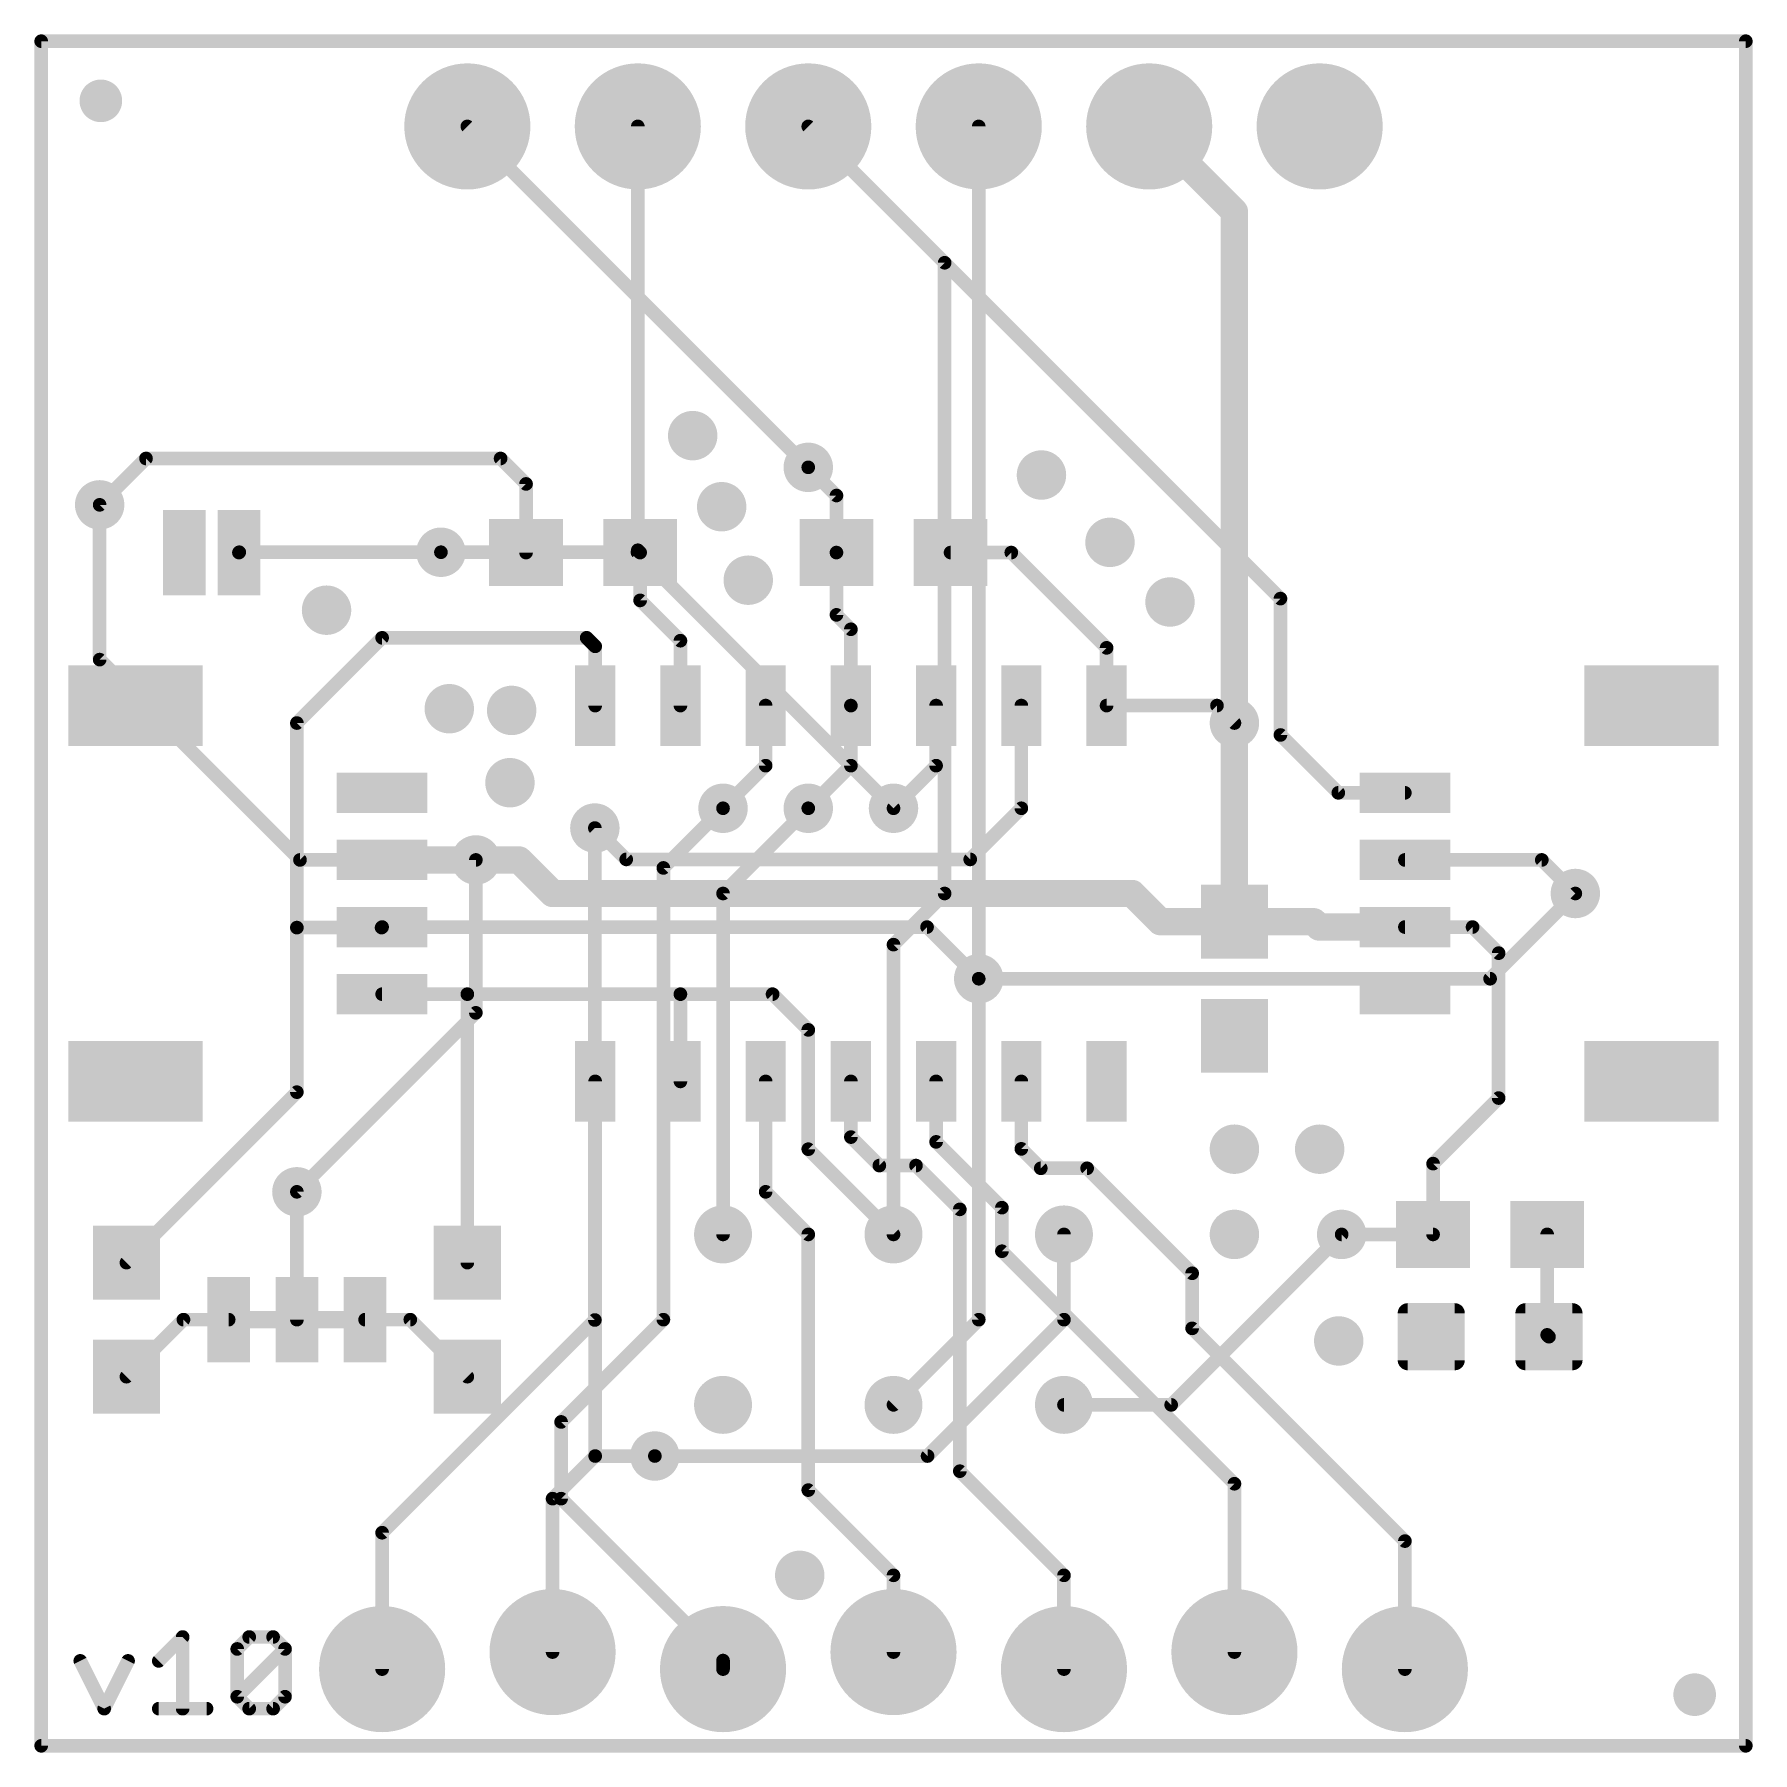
# Model space of a CAD drawing. Extents: x -0.1 to 25.5, y -0.1 to 25.5.
import ezdxf

# ---------------------------------------------------------------- set-up
doc = ezdxf.new("R2010")
doc.units = 0
for name, color, linetype in [('1', 12, 'CONTINUOUS'), ('16', 132, 'CONTINUOUS'), ('17', 110, 'CONTINUOUS'), ('18', 110, 'CONTINUOUS')]:
    doc.layers.add(name, color=color, linetype=linetype)

# ---------------------------------------------------------------- blocks, each defined once
blk = doc.blocks.new('RECT')
blk.add_solid([(-0.5, -0.5), (0.5, -0.5), (-0.5, 0.5), (0.5, 0.5)])
blk = doc.blocks.new('RECT160000X160000R30')
at = {"const_width": 0.15}
blk.add_lwpolyline([(0.425, -0.35), (0.425, 0.35, 0.4142), (0.35, 0.425), (-0.35, 0.425, 0.4142), (-0.425, 0.35), (-0.425, -0.35, 0.4142), (-0.35, -0.425), (0.35, -0.425, 0.4142)], format="xyb", close=True, dxfattribs=at)
blk.add_solid([(-0.3754, -0.3754), (0.3754, -0.3754), (-0.3754, 0.3754), (0.3754, 0.3754)])
blk = doc.blocks.new('ROUNDP')
at = {"const_width": 0.5}
blk.add_lwpolyline([(0, -0.25, 1), (0, 0.25, 1), (0, -0.25)], format="xyb", dxfattribs=at)
blk = doc.blocks.new('PIE')
at = {"const_width": 0.5}
blk.add_lwpolyline([(0, -0.25, 1), (0, 0.25, 1), (0, -0.25)], format="xyb", dxfattribs=at)
blk = doc.blocks.new('ROUNDV')
at = {"const_width": 0.5}
blk.add_lwpolyline([(0, -0.25, 1), (0, 0.25, 1), (0, -0.25)], format="xyb", dxfattribs=at)

msp = doc.modelspace()

# ---------------------------------------------------------------- linework, layer by layer
at = {"layer": '1'}
for points, const_width in [([(0, 0), (0, 25.4)], 0.2032), ([(0, 25.4), (25.4, 25.4)], 0.2032), ([(25.4, 25.4), (25.4, 0)], 0.2032), ([(8.89, 17.8147), (8.89, 24.13)], 0.2032), ([(18.4658, 17.0942), (11.43, 24.13)], 0.2032), ([(0.8712, 18.4912), (1.5621, 19.1821)], 0.2032), ([(1.5621, 19.1821), (6.8453, 19.1821)], 0.2032), ([(6.8453, 19.1821), (7.2247, 18.8027)], 0.2032), ([(11.85, 18.63), (11.43, 19.05)], 0.2032), ([(7.2247, 18.8027), (7.2247, 17.78)], 0.2032), ([(11.85, 17.78), (11.85, 18.63)], 0.2032), ([(2.9464, 17.78), (2.9515, 17.7851)], 0.2032), ([(5.9563, 17.7851), (2.9515, 17.7851)], 0.2032), ([(8.9247, 17.78), (8.89, 17.8147)], 0.2032), ([(8.9247, 17.0672), (8.9247, 17.78)], 0.2032), ([(11.85, 17.78), (11.85, 16.852)], 0.2032), ([(13.55, 17.78), (14.4551, 17.78)], 0.2032), ([(14.4551, 17.78), (15.875, 16.3601)], 0.2032), ([(9.525, 16.4668), (8.9247, 17.0672)], 0.2032), ([(18.4658, 15.0622), (18.4658, 17.0942)], 0.2032), ([(12.065, 16.637), (11.85, 16.852)], 0.2032), ([(12.065, 15.5), (12.065, 16.637)], 0.2032), ([(5.08, 16.51), (3.81, 15.24)], 0.2032), ([(8.128, 16.51), (5.08, 16.51)], 0.2032), ([(8.255, 16.383), (8.128, 16.51)], 0.2032), ([(8.255, 15.5), (8.255, 16.383)], 0.2032), ([(9.525, 15.5), (9.525, 16.4668)], 0.2032), ([(15.875, 16.3601), (15.875, 15.5)], 0.2032), ([(10.795, 15.5), (10.795, 14.605)], 0.2032), ([(12.065, 15.5), (12.065, 14.605)], 0.2032), ([(13.335, 15.5), (13.335, 14.605)], 0.2032), ([(14.605, 15.5), (14.605, 13.97)], 0.2032), ([(15.875, 15.5), (17.52, 15.5)], 0.2032), ([(17.52, 15.5), (17.78, 15.24)], 0.2032), ([(17.78, 15.24), (17.78, 12.28)], 0.4064), ([(3.81, 15.24), (3.81, 12.192)], 0.2032), ([(19.328, 14.2), (18.4658, 15.0622)], 0.2032), ([(10.795, 14.605), (10.16, 13.97)], 0.2032), ([(12.065, 14.605), (11.43, 13.97)], 0.2032), ([(13.335, 14.605), (12.7, 13.97)], 0.2032), ([(20.32, 14.2), (19.328, 14.2)], 0.2032), ([(13.843, 13.208), (14.605, 13.97)], 0.2032), ([(8.2499, 13.6754), (8.7173, 13.208)], 0.2032), ([(5.08, 13.2), (6.477, 13.2)], 0.4064), ([(6.477, 13.2), (7.12, 13.2)], 0.4064), ([(7.62, 12.7), (7.12, 13.2)], 0.4064), ([(13.843, 13.208), (8.7173, 13.208)], 0.2032), ([(20.32, 13.2), (22.36, 13.2)], 0.2032), ([(22.36, 13.2), (22.86, 12.7)], 0.2032), ([(16.256, 12.7), (7.62, 12.7)], 0.4064), ([(16.676, 12.28), (16.256, 12.7)], 0.4064), ([(3.81, 12.192), (5.072, 12.192)], 0.2032), ([(3.81, 9.74), (3.81, 12.192)], 0.2032), ([(5.072, 12.192), (5.08, 12.2)], 0.2032), ([(5.08, 12.2), (13.2, 12.2)], 0.2032), ([(13.2, 12.2), (13.97, 11.43)], 0.2032), ([(17.78, 12.28), (16.676, 12.28)], 0.4064), ([(18.962, 12.28), (17.78, 12.28)], 0.4064), ([(19.042, 12.2), (18.962, 12.28)], 0.4064), ([(20.32, 12.2), (19.042, 12.2)], 0.4064), ([(20.32, 12.2), (21.328, 12.2)], 0.2032), ([(21.328, 12.2), (21.717, 11.811)], 0.2032), ([(21.717, 11.811), (21.717, 9.652)], 0.2032), ([(5.08, 11.2), (6.35, 11.2)], 0.2032), ([(6.35, 11.2), (9.525, 11.2)], 0.2032), ([(6.35, 7.2), (6.35, 11.2)], 0.2032), ([(9.525, 11.2), (10.898, 11.2)], 0.2032), ([(9.525, 9.9), (9.525, 11.2)], 0.2032), ([(10.898, 11.2), (11.43, 10.668)], 0.2032), ([(11.43, 10.668), (11.43, 8.89)], 0.2032), ([(8.255, 4.318), (8.255, 9.9)], 0.2032), ([(10.795, 8.255), (10.795, 9.9)], 0.2032), ([(12.065, 9.0703), (12.065, 9.9)], 0.2032), ([(13.335, 8.9992), (13.335, 9.9)], 0.2032), ([(14.605, 8.8951), (14.605, 9.9)], 0.2032), ([(1.27, 7.2), (3.81, 9.74)], 0.2032), ([(21.717, 9.652), (20.74, 8.675)], 0.2032), ([(11.43, 8.89), (12.7, 7.62)], 0.2032), ([(12.4892, 8.6462), (12.065, 9.0703)], 0.2032), ([(14.3154, 8.0188), (13.335, 8.9992)], 0.2032), ([(14.8946, 8.6055), (14.605, 8.8951)], 0.2032), ([(13.0353, 8.6462), (12.4892, 8.6462)], 0.2032), ([(13.6881, 7.9934), (13.0353, 8.6462)], 0.2032), ([(15.5854, 8.6055), (14.8946, 8.6055)], 0.2032), ([(17.1501, 7.0409), (15.5854, 8.6055)], 0.2032), ([(20.74, 7.62), (20.74, 8.675)], 0.2032), ([(3.81, 6.35), (3.81, 8.255)], 0.2032), ([(11.43, 7.62), (10.795, 8.255)], 0.2032), ([(13.6881, 4.0919), (13.6881, 7.9934)], 0.2032), ([(14.3154, 8.0188), (14.3154, 7.3696)], 0.2032), ([(11.43, 7.62), (11.43, 3.81)], 0.2032), ([(19.3777, 7.62), (20.74, 7.62)], 0.2032), ([(22.44, 7.62), (22.44, 6.123)], 0.2032), ([(14.3154, 7.3696), (17.78, 3.905)], 0.2032), ([(17.1501, 6.2205), (17.1501, 7.0409)], 0.2032), ([(2.12, 6.35), (1.27, 5.5)], 0.2032), ([(2.794, 6.35), (2.12, 6.35)], 0.2032), ([(4.826, 6.35), (5.5, 6.35)], 0.2032), ([(5.5, 6.35), (6.35, 5.5)], 0.2032), ([(20.32, 3.0505), (17.1501, 6.2205)], 0.2032), ([(22.44, 6.123), (22.467, 6.096)], 0.2032), ([(7.62, 3.683), (8.255, 4.318)], 0.2032), ([(8.255, 4.318), (9.144, 4.318)], 0.2032), ([(13.6881, 4.0919), (15.24, 2.54)], 0.2032), ([(11.43, 3.81), (12.7, 2.54)], 0.2032), ([(17.78, 3.905), (17.78, 1.397)], 0.2032), ([(7.62, 1.397), (7.62, 3.683)], 0.2032), ([(20.32, 1.143), (20.32, 3.0505)], 0.2032), ([(12.7, 2.54), (12.7, 1.397)], 0.2032), ([(15.24, 2.54), (15.24, 1.143)], 0.2032), ([(1.7521, 1.2655), (2.108, 1.6214)], 0.2032), ([(2.108, 1.6214), (2.108, 0.5537)], 0.2032), ([(2.9215, 1.4435), (3.0994, 1.6214)], 0.2032), ([(2.9215, 0.7317), (2.9215, 1.4435)], 0.2032), ([(2.9215, 0.7317), (3.6333, 1.4435)], 0.2032), ([(3.0994, 1.6214), (3.4554, 1.6214)], 0.2032), ([(3.4554, 1.6214), (3.6333, 1.4435)], 0.2032), ([(3.6333, 1.4435), (3.6333, 0.7317)], 0.2032), ([(0.5827, 1.2655), (0.9386, 0.5537)], 0.2032), ([(0.9386, 0.5537), (1.2945, 1.2655)], 0.2032), ([(3.0994, 0.5537), (2.9215, 0.7317)], 0.2032), ([(3.6333, 0.7317), (3.4554, 0.5537)], 0.2032), ([(1.7521, 0.5537), (2.4639, 0.5537)], 0.2032), ([(3.4554, 0.5537), (3.0994, 0.5537)], 0.2032), ([(25.4, 0), (0, 0)], 0.2032)]:
    msp.add_lwpolyline(points, dxfattribs=dict(at, const_width=const_width))
for points, const_width in [([(0.0508, 25.4, 1), (-0.0508, 25.4)], 0.1016), ([(0, 25.4508, 1), (0, 25.3492)], 0.1016), ([(25.4508, 25.4, 1), (25.3492, 25.4)], 0.1016), ([(25.4, 25.3492, 1), (25.4, 25.4508)], 0.1016), ([(8.9408, 24.13, 1), (8.8392, 24.13)], 0.1016), ([(11.4659, 24.1659, 1), (11.3941, 24.0941)], 0.1016), ([(1.5621, 19.2329, 1), (1.5621, 19.1313)], 0.1016), ([(1.598, 19.1462, 1), (1.5262, 19.218)], 0.1016), ([(6.8812, 19.218, 1), (6.8094, 19.1462)], 0.1016), ([(6.8453, 19.1313, 1), (6.8453, 19.2329)], 0.1016), ([(11.4659, 19.0859, 1), (11.3941, 19.0141)], 0.1016), ([(7.2755, 18.8027, 1), (7.1739, 18.8027)], 0.1016), ([(7.1887, 18.7668, 1), (7.2606, 18.8386)], 0.1016), ([(11.9008, 18.63, 1), (11.7992, 18.63)], 0.1016), ([(11.8141, 18.5941, 1), (11.8859, 18.6659)], 0.1016), ([(0.8353, 18.5271, 1), (0.9071, 18.4553)], 0.1016), ([(2.9105, 17.8159, 1), (2.9823, 17.7441)], 0.1016), ([(2.9515, 17.8359, 1), (2.9515, 17.7343)], 0.1016), ([(2.9874, 17.7492, 1), (2.9156, 17.821)], 0.1016), ([(5.9563, 17.7343, 1), (5.9563, 17.8359)], 0.1016), ([(7.1739, 17.78, 1), (7.2755, 17.78)], 0.1016), ([(8.9259, 17.8506, 1), (8.8541, 17.7787)], 0.1016), ([(8.8392, 17.8147, 1), (8.9408, 17.8147)], 0.1016), ([(8.9755, 17.78, 1), (8.8739, 17.78)], 0.1016), ([(8.8887, 17.7441, 1), (8.9606, 17.8159)], 0.1016), ([(11.9008, 17.78, 1), (11.7992, 17.78)], 0.1016), ([(11.7992, 17.78, 1), (11.9008, 17.78)], 0.1016), ([(13.55, 17.8308, 1), (13.55, 17.7292)], 0.1016), ([(14.4911, 17.8159, 1), (14.4192, 17.7441)], 0.1016), ([(14.4551, 17.7292, 1), (14.4551, 17.8308)], 0.1016), ([(8.9606, 17.1031, 1), (8.8887, 17.0312)], 0.1016), ([(18.5166, 17.0942, 1), (18.415, 17.0942)], 0.1016), ([(18.4299, 17.0583, 1), (18.5017, 17.1301)], 0.1016), ([(8.8739, 17.0672, 1), (8.9755, 17.0672)], 0.1016), ([(11.8859, 16.8879, 1), (11.8141, 16.8161)], 0.1016), ([(11.7992, 16.852, 1), (11.9008, 16.852)], 0.1016), ([(12.1158, 16.637, 1), (12.0142, 16.637)], 0.1016), ([(12.0291, 16.6011, 1), (12.1009, 16.6729)], 0.1016), ([(5.08, 16.5608, 1), (5.08, 16.4592)], 0.1016), ([(5.1159, 16.4741, 1), (5.0441, 16.5459)], 0.1016), ([(8.1639, 16.5459, 1), (8.0921, 16.4741)], 0.1016), ([(8.128, 16.4592, 1), (8.128, 16.5608)], 0.1016), ([(8.3058, 16.383, 1), (8.2042, 16.383)], 0.1016), ([(8.2191, 16.3471, 1), (8.2909, 16.4189)], 0.1016), ([(9.5758, 16.4668, 1), (9.4742, 16.4668)], 0.1016), ([(9.4891, 16.4309, 1), (9.5609, 16.5027)], 0.1016), ([(15.9258, 16.3601, 1), (15.8242, 16.3601)], 0.1016), ([(15.8391, 16.3242, 1), (15.9109, 16.3961)], 0.1016), ([(8.2042, 15.5, 1), (8.3058, 15.5)], 0.1016), ([(9.4742, 15.5, 1), (9.5758, 15.5)], 0.1016), ([(10.8458, 15.5, 1), (10.7442, 15.5)], 0.1016), ([(12.1158, 15.5, 1), (12.0142, 15.5)], 0.1016), ([(12.0142, 15.5, 1), (12.1158, 15.5)], 0.1016), ([(13.3858, 15.5, 1), (13.2842, 15.5)], 0.1016), ([(14.6558, 15.5, 1), (14.5542, 15.5)], 0.1016), ([(15.875, 15.5508, 1), (15.875, 15.4492)], 0.1016), ([(15.8242, 15.5, 1), (15.9258, 15.5)], 0.1016), ([(17.5559, 15.5359, 1), (17.4841, 15.4641)], 0.1016), ([(17.52, 15.4492, 1), (17.52, 15.5508)], 0.1016), ([(17.8816, 15.24, 1), (17.6784, 15.24)], 0.2032), ([(3.8608, 15.24, 1), (3.7592, 15.24)], 0.1016), ([(3.7741, 15.2759, 1), (3.8459, 15.2041)], 0.1016), ([(17.7441, 15.2041, 1), (17.8159, 15.2759)], 0.1016), ([(18.5017, 15.0981, 1), (18.4299, 15.0263)], 0.1016), ([(18.415, 15.0622, 1), (18.5166, 15.0622)], 0.1016), ([(10.7442, 14.605, 1), (10.8458, 14.605)], 0.1016), ([(10.8309, 14.5691, 1), (10.7591, 14.6409)], 0.1016), ([(12.0142, 14.605, 1), (12.1158, 14.605)], 0.1016), ([(12.1009, 14.5691, 1), (12.0291, 14.6409)], 0.1016), ([(13.2842, 14.605, 1), (13.3858, 14.605)], 0.1016), ([(13.3709, 14.5691, 1), (13.2991, 14.6409)], 0.1016), ([(19.328, 14.2508, 1), (19.328, 14.1492)], 0.1016), ([(19.2921, 14.1641, 1), (19.3639, 14.2359)], 0.1016), ([(20.32, 14.1492, 1), (20.32, 14.2508)], 0.1016), ([(10.1241, 14.0059, 1), (10.1959, 13.9341)], 0.1016), ([(11.3941, 14.0059, 1), (11.4659, 13.9341)], 0.1016), ([(12.6641, 14.0059, 1), (12.7359, 13.9341)], 0.1016), ([(14.5542, 13.97, 1), (14.6558, 13.97)], 0.1016), ([(14.6409, 13.9341, 1), (14.5691, 14.0059)], 0.1016), ([(8.2858, 13.7113, 1), (8.214, 13.6394)], 0.1016), ([(5.08, 13.3016, 1), (5.08, 13.0984)], 0.2032), ([(6.477, 13.3016, 1), (6.477, 13.0984)], 0.2032), ([(6.477, 13.0984, 1), (6.477, 13.3016)], 0.2032), ([(7.1918, 13.2718, 1), (7.0482, 13.1282)], 0.2032), ([(7.12, 13.0984, 1), (7.12, 13.3016)], 0.2032), ([(8.7173, 13.2588, 1), (8.7173, 13.1572)], 0.1016), ([(8.6814, 13.1721, 1), (8.7532, 13.2439)], 0.1016), ([(13.8071, 13.2439, 1), (13.8789, 13.1721)], 0.1016), ([(13.843, 13.1572, 1), (13.843, 13.2588)], 0.1016), ([(20.32, 13.2508, 1), (20.32, 13.1492)], 0.1016), ([(22.3959, 13.2359, 1), (22.3241, 13.1641)], 0.1016), ([(22.36, 13.1492, 1), (22.36, 13.2508)], 0.1016), ([(7.62, 12.8016, 1), (7.62, 12.5984)], 0.2032), ([(7.5482, 12.6282, 1), (7.6918, 12.7718)], 0.2032), ([(16.3278, 12.7718, 1), (16.1842, 12.6282)], 0.2032), ([(16.256, 12.5984, 1), (16.256, 12.8016)], 0.2032), ([(22.8241, 12.6641, 1), (22.8959, 12.7359)], 0.1016), ([(3.81, 12.2428, 1), (3.81, 12.1412)], 0.1016), ([(3.8608, 12.192, 1), (3.7592, 12.192)], 0.1016), ([(5.08, 12.2508, 1), (5.08, 12.1492)], 0.1016), ([(5.1159, 12.1641, 1), (5.0441, 12.2359)], 0.1016), ([(5.072, 12.1412, 1), (5.072, 12.2428)], 0.1016), ([(13.2359, 12.2359, 1), (13.1641, 12.1641)], 0.1016), ([(13.2, 12.1492, 1), (13.2, 12.2508)], 0.1016), ([(16.676, 12.3816, 1), (16.676, 12.1784)], 0.2032), ([(16.6042, 12.2082, 1), (16.7478, 12.3518)], 0.2032), ([(17.78, 12.3816, 1), (17.78, 12.1784)], 0.2032), ([(17.6784, 12.28, 1), (17.8816, 12.28)], 0.2032), ([(17.78, 12.1784, 1), (17.78, 12.3816)], 0.2032), ([(19.0338, 12.3518, 1), (18.8902, 12.2082)], 0.2032), ([(19.042, 12.3016, 1), (19.042, 12.0984)], 0.2032), ([(18.962, 12.1784, 1), (18.962, 12.3816)], 0.2032), ([(18.9702, 12.1282, 1), (19.1138, 12.2718)], 0.2032), ([(20.32, 12.0984, 1), (20.32, 12.3016)], 0.2032), ([(20.32, 12.2508, 1), (20.32, 12.1492)], 0.1016), ([(21.3639, 12.2359, 1), (21.2921, 12.1641)], 0.1016), ([(21.328, 12.1492, 1), (21.328, 12.2508)], 0.1016), ([(3.7592, 12.192, 1), (3.8608, 12.192)], 0.1016), ([(5.0361, 12.2279, 1), (5.1079, 12.1561)], 0.1016), ([(21.7678, 11.811, 1), (21.6662, 11.811)], 0.1016), ([(21.6811, 11.7751, 1), (21.7529, 11.8469)], 0.1016), ([(5.08, 11.2508, 1), (5.08, 11.1492)], 0.1016), ([(6.35, 11.2508, 1), (6.35, 11.1492)], 0.1016), ([(6.4008, 11.2, 1), (6.2992, 11.2)], 0.1016), ([(6.35, 11.1492, 1), (6.35, 11.2508)], 0.1016), ([(9.525, 11.2508, 1), (9.525, 11.1492)], 0.1016), ([(9.5758, 11.2, 1), (9.4742, 11.2)], 0.1016), ([(9.525, 11.1492, 1), (9.525, 11.2508)], 0.1016), ([(10.9339, 11.2359, 1), (10.8621, 11.1641)], 0.1016), ([(10.898, 11.1492, 1), (10.898, 11.2508)], 0.1016), ([(13.9341, 11.3941, 1), (14.0059, 11.4659)], 0.1016), ([(11.4808, 10.668, 1), (11.3792, 10.668)], 0.1016), ([(11.3941, 10.6321, 1), (11.4659, 10.7039)], 0.1016), ([(8.3058, 9.9, 1), (8.2042, 9.9)], 0.1016), ([(10.8458, 9.9, 1), (10.7442, 9.9)], 0.1016), ([(12.1158, 9.9, 1), (12.0142, 9.9)], 0.1016), ([(13.3858, 9.9, 1), (13.2842, 9.9)], 0.1016), ([(14.6558, 9.9, 1), (14.5542, 9.9)], 0.1016), ([(3.7592, 9.74, 1), (3.8608, 9.74)], 0.1016), ([(3.8459, 9.7041, 1), (3.7741, 9.7759)], 0.1016), ([(9.4742, 9.9, 1), (9.5758, 9.9)], 0.1016), ([(21.7529, 9.6161, 1), (21.6811, 9.6879)], 0.1016), ([(21.6662, 9.652, 1), (21.7678, 9.652)], 0.1016), ([(11.4659, 8.9259, 1), (11.3941, 8.8541)], 0.1016), ([(12.1009, 9.1063, 1), (12.0291, 9.0344)], 0.1016), ([(12.0142, 9.0703, 1), (12.1158, 9.0703)], 0.1016), ([(13.3709, 9.0351, 1), (13.2991, 8.9633)], 0.1016), ([(13.2842, 8.9992, 1), (13.3858, 8.9992)], 0.1016), ([(14.6409, 8.931, 1), (14.5691, 8.8592)], 0.1016), ([(11.3792, 8.89, 1), (11.4808, 8.89)], 0.1016), ([(12.4892, 8.697, 1), (12.4892, 8.5954)], 0.1016), ([(12.4533, 8.6102, 1), (12.5251, 8.6821)], 0.1016), ([(13.0712, 8.6821, 1), (12.9994, 8.6102)], 0.1016), ([(13.0353, 8.5954, 1), (13.0353, 8.697)], 0.1016), ([(14.5542, 8.8951, 1), (14.6558, 8.8951)], 0.1016), ([(14.8946, 8.6563, 1), (14.8946, 8.5547)], 0.1016), ([(15.6214, 8.6414, 1), (15.5495, 8.5696)], 0.1016), ([(15.5854, 8.5547, 1), (15.5854, 8.6563)], 0.1016), ([(20.7908, 8.675, 1), (20.6892, 8.675)], 0.1016), ([(20.7041, 8.7109, 1), (20.7759, 8.6391)], 0.1016), ([(14.8586, 8.5696, 1), (14.9305, 8.6414)], 0.1016), ([(3.8608, 8.255, 1), (3.7592, 8.255)], 0.1016), ([(10.8309, 8.2909, 1), (10.7591, 8.2191)], 0.1016), ([(10.7442, 8.255, 1), (10.8458, 8.255)], 0.1016), ([(13.7389, 7.9934, 1), (13.6373, 7.9934)], 0.1016), ([(13.6521, 7.9575, 1), (13.724, 8.0293)], 0.1016), ([(14.3662, 8.0188, 1), (14.2646, 8.0188)], 0.1016), ([(14.2795, 7.9829, 1), (14.3514, 8.0547)], 0.1016), ([(11.4808, 7.62, 1), (11.3792, 7.62)], 0.1016), ([(11.3941, 7.5841, 1), (11.4659, 7.6559)], 0.1016), ([(12.6641, 7.5841, 1), (12.7359, 7.6559)], 0.1016), ([(19.3777, 7.6708, 1), (19.3777, 7.5692)], 0.1016), ([(20.74, 7.5692, 1), (20.74, 7.6708)], 0.1016), ([(22.4908, 7.62, 1), (22.3892, 7.62)], 0.1016), ([(14.3514, 7.4055, 1), (14.2795, 7.3336)], 0.1016), ([(20.6892, 7.62, 1), (20.7908, 7.62)], 0.1016), ([(1.2341, 7.2359, 1), (1.3059, 7.1641)], 0.1016), ([(6.2992, 7.2, 1), (6.4008, 7.2)], 0.1016), ([(14.2646, 7.3696, 1), (14.3662, 7.3696)], 0.1016), ([(17.2009, 7.0409, 1), (17.0993, 7.0409)], 0.1016), ([(17.1142, 7.005, 1), (17.186, 7.0768)], 0.1016), ([(2.12, 6.4008, 1), (2.12, 6.2992)], 0.1016), ([(2.1559, 6.3141, 1), (2.0841, 6.3859)], 0.1016), ([(2.794, 6.2992, 1), (2.794, 6.4008)], 0.1016), ([(4.826, 6.4008, 1), (4.826, 6.2992)], 0.1016), ([(5.5359, 6.3859, 1), (5.4641, 6.3141)], 0.1016), ([(5.5, 6.2992, 1), (5.5, 6.4008)], 0.1016), ([(3.7592, 6.35, 1), (3.8608, 6.35)], 0.1016), ([(17.186, 6.2564, 1), (17.1142, 6.1845)], 0.1016), ([(17.0993, 6.2205, 1), (17.2009, 6.2205)], 0.1016), ([(22.4759, 6.1589, 1), (22.4041, 6.0871)], 0.1016), ([(22.3892, 6.123, 1), (22.4908, 6.123)], 0.1016), ([(22.4311, 6.0601, 1), (22.5029, 6.1319)], 0.1016), ([(1.2341, 5.5359, 1), (1.3059, 5.4641)], 0.1016), ([(6.3141, 5.4641, 1), (6.3859, 5.5359)], 0.1016), ([(8.255, 4.3688, 1), (8.255, 4.2672)], 0.1016), ([(8.2042, 4.318, 1), (8.3058, 4.318)], 0.1016), ([(8.2909, 4.2821, 1), (8.2191, 4.3539)], 0.1016), ([(9.144, 4.2672, 1), (9.144, 4.3688)], 0.1016), ([(13.724, 4.1279, 1), (13.6521, 4.056)], 0.1016), ([(13.6373, 4.0919, 1), (13.7389, 4.0919)], 0.1016), ([(11.4659, 3.8459, 1), (11.3941, 3.7741)], 0.1016), ([(11.3792, 3.81, 1), (11.4808, 3.81)], 0.1016), ([(17.8308, 3.905, 1), (17.7292, 3.905)], 0.1016), ([(17.7441, 3.8691, 1), (17.8159, 3.9409)], 0.1016), ([(7.6708, 3.683, 1), (7.5692, 3.683)], 0.1016), ([(7.5841, 3.7189, 1), (7.6559, 3.6471)], 0.1016), ([(20.3708, 3.0505, 1), (20.2692, 3.0505)], 0.1016), ([(20.2841, 3.0146, 1), (20.3559, 3.0865)], 0.1016), ([(12.7508, 2.54, 1), (12.6492, 2.54)], 0.1016), ([(12.6641, 2.5041, 1), (12.7359, 2.5759)], 0.1016), ([(15.2908, 2.54, 1), (15.1892, 2.54)], 0.1016), ([(15.2041, 2.5041, 1), (15.2759, 2.5759)], 0.1016), ([(2.1588, 1.6214, 1), (2.0572, 1.6214)], 0.1016), ([(2.1439, 1.5855, 1), (2.0721, 1.6574)], 0.1016), ([(2.9723, 1.4435, 1), (2.8707, 1.4435)], 0.1016), ([(3.0994, 1.6722, 1), (3.0994, 1.5706)], 0.1016), ([(3.1354, 1.5855, 1), (3.0635, 1.6574)], 0.1016), ([(3.4913, 1.6574, 1), (3.4194, 1.5855)], 0.1016), ([(3.4554, 1.5706, 1), (3.4554, 1.6722)], 0.1016), ([(3.6841, 1.4435, 1), (3.5825, 1.4435)], 0.1016), ([(3.6692, 1.4076, 1), (3.5974, 1.4794)], 0.1016), ([(0.6281, 1.2882, 1), (0.5373, 1.2428)], 0.1016), ([(1.3399, 1.2428, 1), (1.2491, 1.2882)], 0.1016), ([(1.7162, 1.3014, 1), (1.788, 1.2296)], 0.1016), ([(2.8856, 1.4794, 1), (2.9574, 1.4076)], 0.1016), ([(3.5974, 1.4076, 1), (3.6692, 1.4794)], 0.1016), ([(7.5692, 1.397, 1), (7.6708, 1.397)], 0.1016), ([(12.6492, 1.397, 1), (12.7508, 1.397)], 0.1016), ([(17.7292, 1.397, 1), (17.8308, 1.397)], 0.1016), ([(15.1892, 1.143, 1), (15.2908, 1.143)], 0.1016), ([(20.2692, 1.143, 1), (20.3708, 1.143)], 0.1016), ([(2.9574, 0.7676, 1), (2.8856, 0.6957)], 0.1016), ([(2.8856, 0.7676, 1), (2.9574, 0.6957)], 0.1016), ([(2.8707, 0.7317, 1), (2.9723, 0.7317)], 0.1016), ([(3.5825, 0.7317, 1), (3.6841, 0.7317)], 0.1016), ([(3.6692, 0.6957, 1), (3.5974, 0.7676)], 0.1016), ([(0.8932, 0.5764, 1), (0.984, 0.531)], 0.1016), ([(0.8932, 0.531, 1), (0.984, 0.5764)], 0.1016), ([(1.7521, 0.6045, 1), (1.7521, 0.5029)], 0.1016), ([(2.0572, 0.5537, 1), (2.1588, 0.5537)], 0.1016), ([(2.4639, 0.5029, 1), (2.4639, 0.6045)], 0.1016), ([(3.0994, 0.6045, 1), (3.0994, 0.5029)], 0.1016), ([(3.0635, 0.5178, 1), (3.1354, 0.5896)], 0.1016), ([(3.4194, 0.5896, 1), (3.4913, 0.5178)], 0.1016), ([(3.4554, 0.5029, 1), (3.4554, 0.6045)], 0.1016), ([(0, 0.0508, 1), (0, -0.0508)], 0.1016), ([(-0.0508, 0, 1), (0.0508, 0)], 0.1016), ([(25.3492, 0, 1), (25.4508, 0)], 0.1016), ([(25.4, -0.0508, 1), (25.4, 0.0508)], 0.1016)]:
    msp.add_lwpolyline(points, format="xyb", dxfattribs=dict(at, const_width=const_width))
at = {"layer": '16'}
for points, const_width in [([(0, 0), (0, 25.4)], 0.2032), ([(0, 25.4), (25.4, 25.4)], 0.2032), ([(25.4, 25.4), (25.4, 0)], 0.2032), ([(17.78, 22.86), (16.51, 24.13)], 0.4064), ([(6.35, 24.13), (11.43, 19.05)], 0.2032), ([(13.462, 22.098), (11.43, 24.13)], 0.2032), ([(13.97, 24.13), (13.97, 11.43)], 0.2032), ([(17.78, 15.24), (17.78, 22.86)], 0.4064), ([(13.462, 12.7), (13.462, 22.098)], 0.2032), ([(0.8712, 16.1849), (0.8712, 18.4912)], 0.2032), ([(8.8849, 17.7851), (5.9563, 17.7851)], 0.2032), ([(12.7, 13.97), (8.8849, 17.7851)], 0.2032), ([(3.8561, 13.2), (0.8712, 16.1849)], 0.2032), ([(9.271, 13.081), (10.16, 13.97)], 0.2032), ([(10.16, 12.7), (11.43, 13.97)], 0.2032), ([(8.2499, 6.3449), (8.2499, 13.6754)], 0.2032), ([(6.477, 13.2), (3.8561, 13.2)], 0.2032), ([(6.477, 10.922), (6.477, 13.2)], 0.2032), ([(9.271, 6.35), (9.271, 13.081)], 0.2032), ([(10.16, 7.62), (10.16, 12.7)], 0.2032), ([(12.7, 11.938), (13.462, 12.7)], 0.2032), ([(21.59, 11.43), (22.86, 12.7)], 0.2032), ([(12.7, 7.62), (12.7, 11.938)], 0.2032), ([(13.97, 6.35), (13.97, 11.43)], 0.2032), ([(13.97, 11.43), (21.59, 11.43)], 0.2032), ([(3.81, 8.255), (6.477, 10.922)], 0.2032), ([(15.24, 6.35), (15.24, 7.62)], 0.2032), ([(19.3777, 7.62), (16.8377, 5.08)], 0.2032), ([(5.08, 3.175), (8.2499, 6.3449)], 0.2032), ([(7.747, 4.826), (9.271, 6.35)], 0.2032), ([(12.7, 5.08), (13.97, 6.35)], 0.2032), ([(13.208, 4.318), (15.24, 6.35)], 0.2032), ([(16.8377, 5.08), (15.24, 5.08)], 0.2032), ([(7.747, 3.683), (7.747, 4.826)], 0.2032), ([(9.144, 4.318), (13.208, 4.318)], 0.2032), ([(10.16, 1.27), (7.747, 3.683)], 0.2032), ([(5.08, 1.143), (5.08, 3.175)], 0.2032), ([(10.16, 1.143), (10.16, 1.27)], 0.2032), ([(25.4, 0), (0, 0)], 0.2032)]:
    msp.add_lwpolyline(points, dxfattribs=dict(at, const_width=const_width))
for points, const_width in [([(0.0508, 25.4, 1), (-0.0508, 25.4)], 0.1016), ([(0, 25.4508, 1), (0, 25.3492)], 0.1016), ([(25.4508, 25.4, 1), (25.3492, 25.4)], 0.1016), ([(25.4, 25.3492, 1), (25.4, 25.4508)], 0.1016), ([(16.5818, 24.2018, 1), (16.4382, 24.0582)], 0.2032), ([(6.3859, 24.1659, 1), (6.3141, 24.0941)], 0.1016), ([(11.4659, 24.1659, 1), (11.3941, 24.0941)], 0.1016), ([(14.0208, 24.13, 1), (13.9192, 24.13)], 0.1016), ([(17.8816, 22.86, 1), (17.6784, 22.86)], 0.2032), ([(17.7082, 22.7882, 1), (17.8518, 22.9318)], 0.2032), ([(13.5128, 22.098, 1), (13.4112, 22.098)], 0.1016), ([(13.4261, 22.0621, 1), (13.4979, 22.1339)], 0.1016), ([(11.3941, 19.0141, 1), (11.4659, 19.0859)], 0.1016), ([(0.922, 18.4912, 1), (0.8204, 18.4912)], 0.1016), ([(5.9563, 17.8359, 1), (5.9563, 17.7343)], 0.1016), ([(8.9208, 17.821, 1), (8.849, 17.7492)], 0.1016), ([(8.8849, 17.7343, 1), (8.8849, 17.8359)], 0.1016), ([(0.9071, 16.2208, 1), (0.8353, 16.149)], 0.1016), ([(0.8204, 16.1849, 1), (0.922, 16.1849)], 0.1016), ([(17.6784, 15.24, 1), (17.8816, 15.24)], 0.2032), ([(10.1959, 13.9341, 1), (10.1241, 14.0059)], 0.1016), ([(11.4659, 13.9341, 1), (11.3941, 14.0059)], 0.1016), ([(12.6641, 13.9341, 1), (12.7359, 14.0059)], 0.1016), ([(8.3007, 13.6754, 1), (8.1991, 13.6754)], 0.1016), ([(3.8561, 13.2508, 1), (3.8561, 13.1492)], 0.1016), ([(3.8202, 13.1641, 1), (3.892, 13.2359)], 0.1016), ([(6.5278, 13.2, 1), (6.4262, 13.2)], 0.1016), ([(6.477, 13.1492, 1), (6.477, 13.2508)], 0.1016), ([(9.3218, 13.081, 1), (9.2202, 13.081)], 0.1016), ([(9.2351, 13.1169, 1), (9.3069, 13.0451)], 0.1016), ([(10.2108, 12.7, 1), (10.1092, 12.7)], 0.1016), ([(10.1241, 12.7359, 1), (10.1959, 12.6641)], 0.1016), ([(13.4112, 12.7, 1), (13.5128, 12.7)], 0.1016), ([(13.4979, 12.6641, 1), (13.4261, 12.7359)], 0.1016), ([(22.8959, 12.6641, 1), (22.8241, 12.7359)], 0.1016), ([(12.7508, 11.938, 1), (12.6492, 11.938)], 0.1016), ([(12.6641, 11.9739, 1), (12.7359, 11.9021)], 0.1016), ([(14.0208, 11.43, 1), (13.9192, 11.43)], 0.1016), ([(13.97, 11.4808, 1), (13.97, 11.3792)], 0.1016), ([(21.59, 11.3792, 1), (21.59, 11.4808)], 0.1016), ([(13.9192, 11.43, 1), (14.0208, 11.43)], 0.1016), ([(21.5541, 11.4659, 1), (21.6259, 11.3941)], 0.1016), ([(6.5129, 10.8861, 1), (6.4411, 10.9579)], 0.1016), ([(6.4262, 10.922, 1), (6.5278, 10.922)], 0.1016), ([(3.7741, 8.2909, 1), (3.8459, 8.2191)], 0.1016), ([(15.2908, 7.62, 1), (15.1892, 7.62)], 0.1016), ([(19.4136, 7.5841, 1), (19.3417, 7.6559)], 0.1016), ([(10.1092, 7.62, 1), (10.2108, 7.62)], 0.1016), ([(12.6492, 7.62, 1), (12.7508, 7.62)], 0.1016), ([(8.2858, 6.309, 1), (8.214, 6.3808)], 0.1016), ([(9.3069, 6.3141, 1), (9.2351, 6.3859)], 0.1016), ([(14.0059, 6.3141, 1), (13.9341, 6.3859)], 0.1016), ([(15.2759, 6.3141, 1), (15.2041, 6.3859)], 0.1016), ([(8.1991, 6.3449, 1), (8.3007, 6.3449)], 0.1016), ([(9.2202, 6.35, 1), (9.3218, 6.35)], 0.1016), ([(13.9192, 6.35, 1), (14.0208, 6.35)], 0.1016), ([(15.1892, 6.35, 1), (15.2908, 6.35)], 0.1016), ([(12.6641, 5.1159, 1), (12.7359, 5.0441)], 0.1016), ([(15.24, 5.1308, 1), (15.24, 5.0292)], 0.1016), ([(16.8017, 5.1159, 1), (16.8736, 5.0441)], 0.1016), ([(16.8377, 5.0292, 1), (16.8377, 5.1308)], 0.1016), ([(7.7978, 4.826, 1), (7.6962, 4.826)], 0.1016), ([(7.7111, 4.8619, 1), (7.7829, 4.7901)], 0.1016), ([(9.144, 4.3688, 1), (9.144, 4.2672)], 0.1016), ([(13.1721, 4.3539, 1), (13.2439, 4.2821)], 0.1016), ([(13.208, 4.2672, 1), (13.208, 4.3688)], 0.1016), ([(7.7829, 3.7189, 1), (7.7111, 3.6471)], 0.1016), ([(7.6962, 3.683, 1), (7.7978, 3.683)], 0.1016), ([(5.1308, 3.175, 1), (5.0292, 3.175)], 0.1016), ([(5.0441, 3.2109, 1), (5.1159, 3.1391)], 0.1016), ([(10.2108, 1.27, 1), (10.1092, 1.27)], 0.1016), ([(10.1241, 1.2341, 1), (10.1959, 1.3059)], 0.1016), ([(5.0292, 1.143, 1), (5.1308, 1.143)], 0.1016), ([(10.1092, 1.143, 1), (10.2108, 1.143)], 0.1016), ([(0, 0.0508, 1), (0, -0.0508)], 0.1016), ([(-0.0508, 0, 1), (0.0508, 0)], 0.1016), ([(25.3492, 0, 1), (25.4508, 0)], 0.1016), ([(25.4, -0.0508, 1), (25.4, 0.0508)], 0.1016)]:
    msp.add_lwpolyline(points, format="xyb", dxfattribs=dict(at, const_width=const_width))

# ---------------------------------------------------------------- block references
at = {"layer": '1', "xscale": 0.635}
for name, p, yscale in [('PIE', (0.889, 24.511), 0.635), ('RECT', (2.1336, 17.78), 1.27), ('RECT', (2.9464, 17.78), 1.27), ('PIE', (24.638, 0.762), 0.635)]:
    msp.add_blockref(name, p, dxfattribs=dict(at, yscale=yscale))
at = {"layer": '1', "xscale": 1.1}
for p, rotation in [((7.2247, 17.78), 180), ((8.9247, 17.78), 180), ((17.78, 12.28), 270), ((17.78, 10.58), 270), ((20.74, 7.62), 180), ((22.44, 7.62), 180), ((1.27, 7.2), 270), ((6.35, 7.2), 270), ((1.27, 5.5), 270), ((6.35, 5.5), 270)]:
    msp.add_blockref('RECT', p, dxfattribs=dict(at, rotation=rotation))
for p in [(11.85, 17.78), (13.55, 17.78)]:
    msp.add_blockref('RECT', p, dxfattribs=at)
at = {"layer": '1'}
for p, xscale, yscale, rotation in [((1.405, 15.5), 1.2, 2, 270), ((8.255, 15.5), 0.6, 1.2, 180), ((9.525, 15.5), 0.6, 1.2, 180), ((10.795, 15.5), 0.6, 1.2, 180), ((12.065, 15.5), 0.6, 1.2, 180), ((13.335, 15.5), 0.6, 1.2, 180), ((14.605, 15.5), 0.6, 1.2, 180), ((15.875, 15.5), 0.6, 1.2, 180), ((23.995, 15.5), 1.2, 2, 90), ((5.08, 14.2), 0.6, 1.35, 270), ((20.32, 14.2), 0.6, 1.35, 90), ((5.08, 13.2), 0.6, 1.35, 270), ((20.32, 13.2), 0.6, 1.35, 90), ((5.08, 12.2), 0.6, 1.35, 270), ((20.32, 12.2), 0.6, 1.35, 90), ((5.08, 11.2), 0.6, 1.35, 270), ((20.32, 11.2), 0.6, 1.35, 90), ((1.405, 9.9), 1.2, 2, 270), ((8.255, 9.9), 0.6, 1.2, 180), ((9.525, 9.9), 0.6, 1.2, 180), ((10.795, 9.9), 0.6, 1.2, 180), ((12.065, 9.9), 0.6, 1.2, 180), ((13.335, 9.9), 0.6, 1.2, 180), ((14.605, 9.9), 0.6, 1.2, 180), ((15.875, 9.9), 0.6, 1.2, 180), ((23.995, 9.9), 1.2, 2, 90), ((2.794, 6.35), 0.635, 1.27, 180), ((3.81, 6.35), 0.635, 1.27, 180), ((4.826, 6.35), 0.635, 1.27, 180), ((3.302, 6.35), 0.4064, 0.254, 180), ((4.318, 6.35), 0.4064, 0.254, 180)]:
    msp.add_blockref('RECT', p, dxfattribs=dict(at, xscale=xscale, yscale=yscale, rotation=rotation))
at = {"layer": '1', "rotation": 90}
for p in [(20.713, 6.096), (22.467, 6.096)]:
    msp.add_blockref('RECT160000X160000R30', p, dxfattribs=at)
at = {"layer": '16', "xscale": 0.635, "yscale": 0.635}
for p in [(0.889, 24.511), (24.638, 0.762)]:
    msp.add_blockref('PIE', p, dxfattribs=at)
at = {"layer": '17'}
for p, xscale, yscale, rotation in [((6.35, 24.13), 1.8796, 1.8796, 270), ((6.35, 24.13), 1.8796, 1.8796, 270), ((8.89, 24.13), 1.8796, 1.8796, 270), ((8.89, 24.13), 1.8796, 1.8796, 270), ((11.43, 24.13), 1.8796, 1.8796, 270), ((11.43, 24.13), 1.8796, 1.8796, 270), ((13.97, 24.13), 1.8796, 1.8796, 270), ((13.97, 24.13), 1.8796, 1.8796, 270), ((16.51, 24.13), 1.8796, 1.8796, 270), ((16.51, 24.13), 1.8796, 1.8796, 270), ((19.05, 24.13), 1.8796, 1.8796, 270), ((19.05, 24.13), 1.8796, 1.8796, 270), ((10.16, 7.62), 0.8636, 0.8636, 180), ((10.16, 7.62), 0.8636, 0.8636, 180), ((12.7, 7.62), 0.8636, 0.8636, 180), ((12.7, 7.62), 0.8636, 0.8636, 180), ((15.24, 7.62), 0.8636, 0.8636, 180), ((15.24, 7.62), 0.8636, 0.8636, 180), ((10.16, 5.08), 0.8636, 0.8636, 180), ((10.16, 5.08), 0.8636, 0.8636, 180), ((12.7, 5.08), 0.8636, 0.8636, 180), ((12.7, 5.08), 0.8636, 0.8636, 180), ((15.24, 5.08), 0.8636, 0.8636, 180), ((15.24, 5.08), 0.8636, 0.8636, 180), ((7.62, 1.397), 1.8796, 1.8796, 270), ((7.62, 1.397), 1.8796, 1.8796, 270), ((12.7, 1.397), 1.8796, 1.8796, 270), ((12.7, 1.397), 1.8796, 1.8796, 270), ((17.78, 1.397), 1.8796, 1.8796, 270), ((17.78, 1.397), 1.8796, 1.8796, 270), ((5.08, 1.143), 1.8796, 1.8796, 270), ((5.08, 1.143), 1.8796, 1.8796, 270), ((10.16, 1.143), 1.8796, 1.8796, 270), ((10.16, 1.143), 1.8796, 1.8796, 270), ((15.24, 1.143), 1.8796, 1.8796, 270), ((15.24, 1.143), 1.8796, 1.8796, 270), ((20.32, 1.143), 1.8796, 1.8796, 270), ((20.32, 1.143), 1.8796, 1.8796, 270)]:
    msp.add_blockref('ROUNDP', p, dxfattribs=dict(at, xscale=xscale, yscale=yscale, rotation=rotation))
at = {"layer": '18', "xscale": 0.7366, "yscale": 0.7366}
for p in [(9.7079, 19.5224), (9.7079, 19.5224), (11.43, 19.05), (11.43, 19.05), (14.9047, 18.9357), (14.9047, 18.9357), (0.8712, 18.4912), (0.8712, 18.4912), (10.1397, 18.4633), (10.1397, 18.4633), (15.9258, 17.9324), (15.9258, 17.9324), (5.9563, 17.7851), (5.9563, 17.7851), (10.5359, 17.3685), (10.5359, 17.3685), (16.8199, 17.0434), (16.8199, 17.0434), (4.252, 16.9215), (4.252, 16.9215), (6.0808, 15.4534), (6.0808, 15.4534), (7.0104, 15.428), (7.0104, 15.428), (17.78, 15.24), (17.78, 15.24), (6.985, 14.351), (6.985, 14.351), (10.16, 13.97), (10.16, 13.97), (11.43, 13.97), (11.43, 13.97), (12.7, 13.97), (12.7, 13.97), (8.2499, 13.6754), (8.2499, 13.6754), (6.477, 13.2), (6.477, 13.2), (22.86, 12.7), (22.86, 12.7), (13.97, 11.43), (13.97, 11.43), (17.78, 8.89), (17.78, 8.89), (19.05, 8.89), (19.05, 8.89), (3.81, 8.255), (3.81, 8.255), (17.78, 7.62), (17.78, 7.62), (19.3777, 7.62), (19.3777, 7.62), (19.3345, 6.0325), (19.3345, 6.0325), (9.144, 4.318), (9.144, 4.318), (11.303, 2.54), (11.303, 2.54)]:
    msp.add_blockref('ROUNDV', p, dxfattribs=at)

doc.saveas('drawing.dxf')
